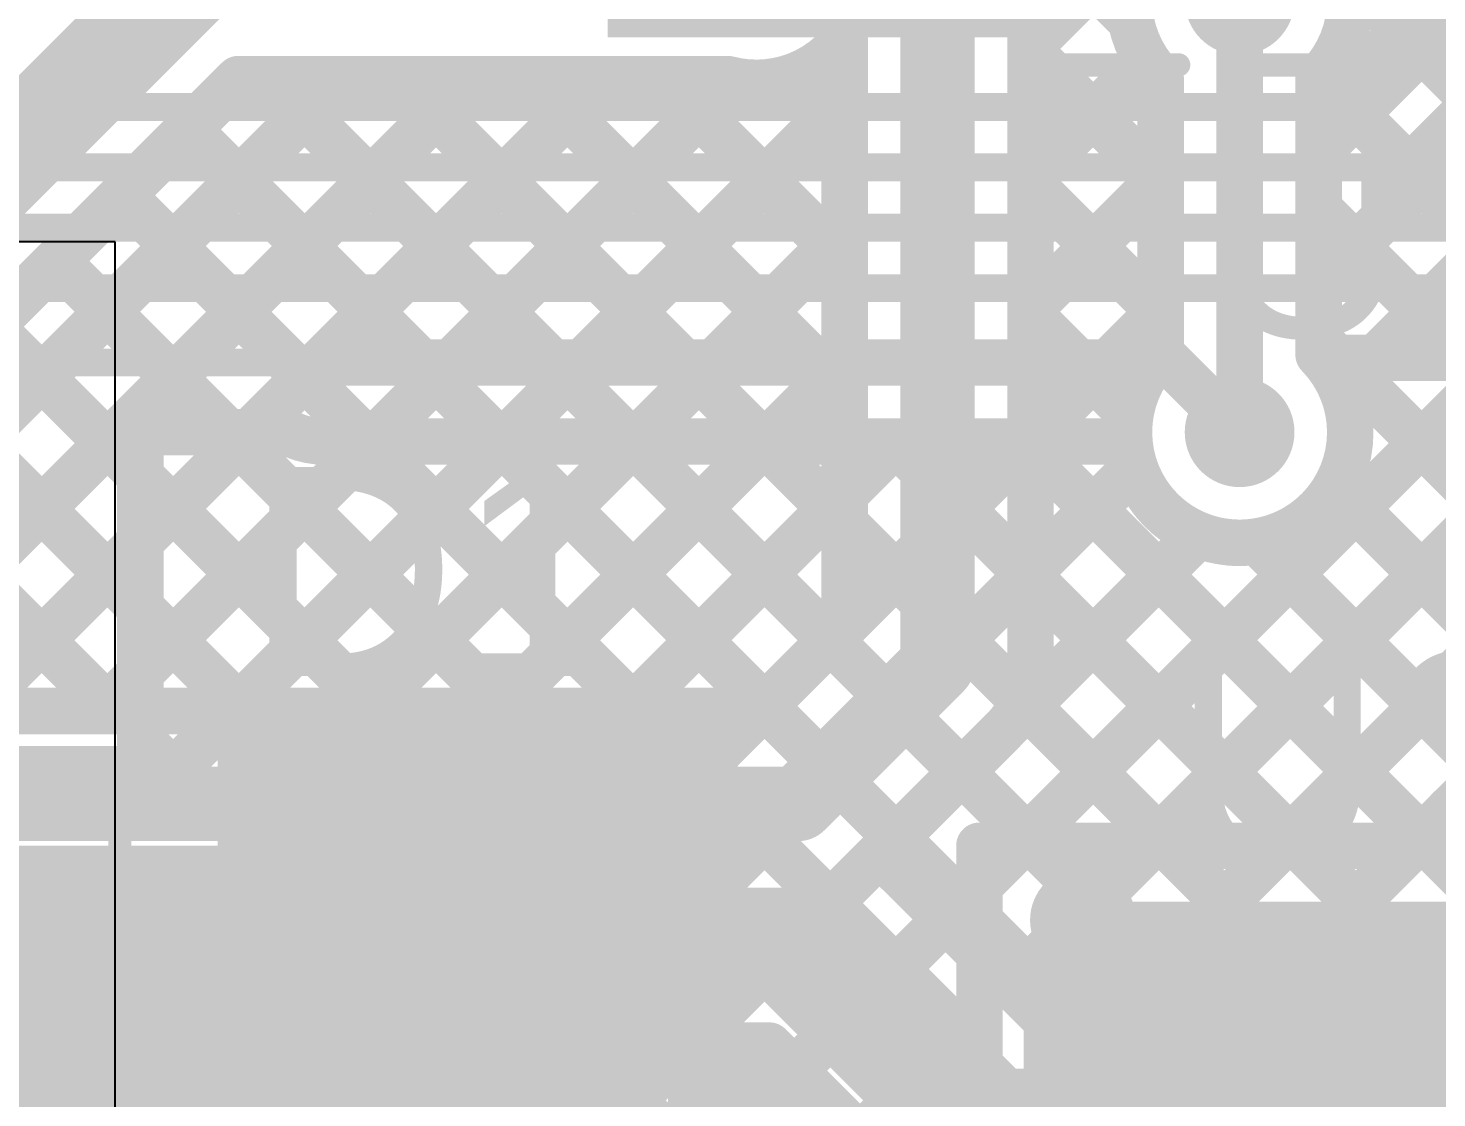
# Model space of a CAD drawing. Header units: millimetres. Extents: x -0.26 to 2.84, y -0.09 to 2.43.
# Drawn here: x 0.8163 to 1.1194, y 1.4018 to 1.632 of the extents above; entities that cross this region are included whole.
import ezdxf

# ---------------------------------------------------------------- set-up
doc = ezdxf.new("R2010")
doc.units = ezdxf.units.MM
doc.header["$MEASUREMENT"] = 0
for name, color, linetype in [('BottomLayer', 5, 'Continuous'), ('TopLayer', 1, 'Continuous'), ('TopOverlay', 2, 'Continuous'), ('TopPaste', 8, 'Continuous'), ('TopSolder', 216, 'Continuous'), ('ViaHoleLayer', 16, 'Continuous')]:
    doc.layers.add(name, color=color, linetype=linetype)
doc.styles.add('Arial', font='', dxfattribs={"height": 0.2})
doc.styles.get('Arial').set_extended_font_data('Arial')

# ---------------------------------------------------------------- blocks, each defined once
blk = doc.blocks.new('SOP_8_208____4')
at = {"layer": 'TopOverlay', "const_width": 0.005}
for points in [[(0.0398, 0.09995), (-0.03894, 0.09995)], [(0.07854, 0.09995), (0.05098, 0.09995)]]:
    blk.add_lwpolyline(points, dxfattribs=at)
at = {"layer": 'TopOverlay', "const_width": 0.0025}
for points in [[(0.03855, 0.09995, 1), (0.04105, 0.09995, 1)], [(0.04973, 0.09995, 1), (0.05223, 0.09995, 1)], [(0.07729, 0.09995, 1), (0.07979, 0.09995, 1)]]:
    blk.add_lwpolyline(points, format="xyb", close=True, dxfattribs=at)
blk = doc.blocks.new('SOIC_8_74')
at = {"layer": 'TopLayer'}
for points in [[(-0.07579, 0.08681), (-0.07579, 0.06319), (-0.13681, 0.06319), (-0.13681, 0.08681)], [(0.13681, 0.08681), (0.13681, 0.06319), (0.07579, 0.06319), (0.07579, 0.08681)], [(-0.07579, 0.03681), (-0.07579, 0.01319), (-0.13681, 0.01319), (-0.13681, 0.03681)], [(0.13681, 0.03681), (0.13681, 0.01319), (0.07579, 0.01319), (0.07579, 0.03681)], [(-0.07579, -0.01319), (-0.07579, -0.03681), (-0.13681, -0.03681), (-0.13681, -0.01319)], [(0.13681, -0.01319), (0.13681, -0.03681), (0.07579, -0.03681), (0.07579, -0.01319)], [(-0.07579, -0.06319), (-0.07579, -0.08681), (-0.13681, -0.08681), (-0.13681, -0.06319)], [(0.13681, -0.06319), (0.13681, -0.08681), (0.07579, -0.08681), (0.07579, -0.06319)]]:
    blk.add_hatch(color=1, dxfattribs=at).paths.add_polyline_path(points)
at = {"layer": 'TopPaste'}
for points in [[(-0.07579, 0.08681), (-0.07579, 0.06319), (-0.13681, 0.06319), (-0.13681, 0.08681)], [(0.13681, 0.08681), (0.13681, 0.06319), (0.07579, 0.06319), (0.07579, 0.08681)], [(-0.07579, 0.03681), (-0.07579, 0.01319), (-0.13681, 0.01319), (-0.13681, 0.03681)], [(0.13681, 0.03681), (0.13681, 0.01319), (0.07579, 0.01319), (0.07579, 0.03681)], [(-0.07579, -0.01319), (-0.07579, -0.03681), (-0.13681, -0.03681), (-0.13681, -0.01319)], [(0.13681, -0.01319), (0.13681, -0.03681), (0.07579, -0.03681), (0.07579, -0.01319)], [(-0.07579, -0.06319), (-0.07579, -0.08681), (-0.13681, -0.08681), (-0.13681, -0.06319)], [(0.13681, -0.06319), (0.13681, -0.08681), (0.07579, -0.08681), (0.07579, -0.06319)]]:
    blk.add_hatch(color=8, dxfattribs=at).paths.add_polyline_path(points)
at = {"layer": 'TopSolder'}
for points in [[(-0.07179, 0.09081), (-0.07179, 0.05919), (-0.14081, 0.05919), (-0.14081, 0.09081)], [(0.14081, 0.09081), (0.14081, 0.05919), (0.07179, 0.05919), (0.07179, 0.09081)], [(-0.07179, 0.04081), (-0.07179, 0.00919), (-0.14081, 0.00919), (-0.14081, 0.04081)], [(0.14081, 0.04081), (0.14081, 0.00919), (0.07179, 0.00919), (0.07179, 0.04081)], [(-0.07179, -0.00919), (-0.07179, -0.04081), (-0.14081, -0.04081), (-0.14081, -0.00919)], [(0.14081, -0.00919), (0.14081, -0.04081), (0.07179, -0.04081), (0.07179, -0.00919)], [(-0.07179, -0.05919), (-0.07179, -0.09081), (-0.14081, -0.09081), (-0.14081, -0.05919)], [(0.14081, -0.05919), (0.14081, -0.09081), (0.07179, -0.09081), (0.07179, -0.05919)]]:
    blk.add_hatch(color=216, dxfattribs=at).paths.add_polyline_path(points)
at = {"layer": 'TopOverlay'}
for points, const_width in [([(-0.1216, 0.1, 1), (-0.1344, 0.1, 1)], 0.01), ([(-0.1369, 0.1, 1), (-0.1319, 0.1, 1)], 0.005), ([(-0.1241, 0.1, 1), (-0.1191, 0.1, 1)], 0.005), ([(-0.07325, 0.099, 1), (-0.07075, 0.099, 1)], 0.0025), ([(0.06475, 0.099, 1), (0.06725, 0.099, 1)], 0.0025), ([(-0.07325, -0.099, 1), (-0.07075, -0.099, 1)], 0.0025), ([(0.06475, -0.099, 1), (0.06725, -0.099, 1)], 0.0025)]:
    blk.add_lwpolyline(points, format="xyb", close=True, dxfattribs=dict(at, const_width=const_width))
at = {"layer": 'TopOverlay', "const_width": 0.005}
for points in [[(-0.072, 0.099), (0.066, 0.099)], [(-0.072, -0.099), (0.066, -0.099)]]:
    blk.add_lwpolyline(points, dxfattribs=at)
blk = doc.blocks.new('SLF12575T_221M1R3_PF_94')
at = {"layer": 'TopOverlay', "const_width": 0.005}
for points in [[(-0.188, 0.19), (-0.188, 0.249)], [(0.217, 0.249), (-0.188, 0.249)]]:
    blk.add_lwpolyline(points, dxfattribs=at)
at = {"layer": 'TopOverlay', "const_width": 0.0025}
blk.add_lwpolyline([(-0.18925, 0.249, 1), (-0.18675, 0.249, 1)], format="xyb", close=True, dxfattribs=at)
blk.add_lwpolyline([(-0.18925, 0.249, 1), (-0.18675, 0.249, 1)], format="xyb", close=True, dxfattribs=at)
blk = doc.blocks.new('SMA_99')
at = {"layer": 'TopLayer'}
for points in [[(-0.12795, 0.03346), (-0.02953, 0.03346), (-0.02953, -0.03346), (-0.12795, -0.03346)], [(0.02953, 0.03346), (0.12795, 0.03346), (0.12795, -0.03346), (0.02953, -0.03346)]]:
    blk.add_hatch(color=1, dxfattribs=at).paths.add_polyline_path(points)
at = {"layer": 'TopOverlay'}
for points in [[(-0.175, -0.05597), (-0.12905, -0.05597), (-0.12905, 0.05598), (-0.175, 0.05598)], [(-0.12992, 0.03638), (-0.1022, 0.03638), (-0.1022, 0.05598), (-0.12992, 0.05598)], [(-0.12992, -0.05598), (-0.1022, -0.05598), (-0.1022, -0.03638), (-0.12992, -0.03638)]]:
    blk.add_hatch(color=2, dxfattribs=at).paths.add_polyline_path(points)
at = {"layer": 'TopPaste'}
for points in [[(-0.12795, 0.03346), (-0.02953, 0.03346), (-0.02953, -0.03346), (-0.12795, -0.03346)], [(0.02953, 0.03346), (0.12795, 0.03346), (0.12795, -0.03346), (0.02953, -0.03346)]]:
    blk.add_hatch(color=8, dxfattribs=at).paths.add_polyline_path(points)
at = {"layer": 'TopSolder'}
for points in [[(-0.13195, 0.03746), (-0.02553, 0.03746), (-0.02553, -0.03746), (-0.13195, -0.03746)], [(0.02553, 0.03746), (0.13195, 0.03746), (0.13195, -0.03746), (0.02553, -0.03746)]]:
    blk.add_hatch(color=216, dxfattribs=at).paths.add_polyline_path(points)
at = {"layer": 'TopOverlay', "const_width": 0.005}
for points in [[(0.08115, 0.05345), (-0.10465, 0.05345)], [(0.08115, 0.03985), (0.08115, 0.05345)], [(0.08115, -0.05345), (0.08115, -0.03985)], [(0.08115, -0.05345), (-0.10465, -0.05345)]]:
    blk.add_lwpolyline(points, dxfattribs=at)
at = {"layer": 'TopOverlay', "const_width": 0.0025}
for points in [[(-0.1059, 0.05345, 1), (-0.1034, 0.05345, 1)], [(0.0799, 0.05345, 1), (0.0824, 0.05345, 1)], [(0.0799, 0.05345, 1), (0.0824, 0.05345, 1)], [(0.0799, 0.03985, 1), (0.0824, 0.03985, 1)], [(0.0799, -0.03985, 1), (0.0824, -0.03985, 1)], [(-0.1059, -0.05345, 1), (-0.1034, -0.05345, 1)], [(0.0799, -0.05345, 1), (0.0824, -0.05345, 1)], [(0.0799, -0.05345, 1), (0.0824, -0.05345, 1)]]:
    blk.add_lwpolyline(points, format="xyb", close=True, dxfattribs=at)

msp = doc.modelspace()

# ---------------------------------------------------------------- hatches: boundary and pattern name
at = {"layer": 'BottomLayer'}
h = msp.add_hatch(color=5, dxfattribs=at)
edge = h.paths.add_edge_path()
edge.add_arc((1.077, 1.638), 0.01181, 0, 360)
h = msp.add_hatch(color=5, dxfattribs=at)
edge = h.paths.add_edge_path()
edge.add_arc((1.077, 1.545), 0.01181, 0, 360)
at = {"layer": 'TopLayer'}
for points in [[(0.941, 1.63), (1.035, 1.63), (1.035, 1.667), (0.941, 1.667)], [(0.616, 1.338), (0.947, 1.338), (0.947, 1.456), (0.616, 1.456)], [(1.033, 1.4), (1.362, 1.4), (1.362, 1.444), (1.033, 1.444)]]:
    msp.add_hatch(color=1, dxfattribs=at).paths.add_polyline_path(points)
h = msp.add_hatch(color=1, dxfattribs=at)
edge = h.paths.add_edge_path()
edge.add_arc((1.077, 1.638), 0.01181, 0, 360)
h = msp.add_hatch(color=1, dxfattribs=at)
edge = h.paths.add_edge_path()
edge.add_arc((1.077, 1.545), 0.01181, 0, 360)
at = {"layer": 'ViaHoleLayer'}
h = msp.add_hatch(color=16, dxfattribs=at)
edge = h.paths.add_edge_path()
edge.add_arc((1.077, 1.545), 0.00591, 0, 360)

# ---------------------------------------------------------------- linework, layer by layer
at = {"layer": 'BottomLayer'}
for points, const_width in [([(1.032, 1.62817), (1.17083, 1.767)], 0.01), ([(1.03107, 1.65603), (1.05362, 1.63348)], 0.01), ([(1.012, 1.495), (1.012, 1.65)], 0.016), ([(0.719, 1.511), (0.852, 1.644)], 0.022), ([(1.032, 1.495), (1.032, 1.65)], 0.01), ([(1.02781, 1.426), (1.246, 1.64418)], 0.01), ([(1.094, 1.60532), (1.13061, 1.64193)], 0.01), ([(1.10017, 1.6435), (1.32367, 1.42)], 0.01), ([(1.077, 1.545), (1.077, 1.638)], 0.01), ([(0.992, 1.50328), (0.992, 1.62965)], 0.01), ([(1.0991, 1.55386), (1.17541, 1.63016)], 0.01), ([(1.032, 1.62682), (1.06, 1.59882)], 0.01), ([(1.01367, 1.44014), (1.19909, 1.62556)], 0.01), ([(1.032, 1.59989), (1.05707, 1.62496)], 0.01), ([(1.094, 1.57704), (1.14189, 1.62493)], 0.01), ([(0.73526, 1.49474), (0.86153, 1.621)], 0.01), ([(0.7474, 1.485), (0.8834, 1.621)], 0.01), ([(0.77569, 1.485), (0.91169, 1.621)], 0.01), ([(0.80397, 1.485), (0.93997, 1.621)], 0.01), ([(0.83226, 1.485), (0.96798, 1.62072)], 0.01), ([(0.86153, 1.621), (0.96684, 1.621)], 0.01), ([(0.86811, 1.621), (0.98891, 1.5002)], 0.01), ([(0.8964, 1.621), (0.992, 1.5254)], 0.01), ([(0.92468, 1.621), (0.992, 1.55368)], 0.01), ([(0.95296, 1.621), (0.992, 1.58196)], 0.01), ([(0.98076, 1.62149), (0.992, 1.61025)], 0.01), ([(1.06, 1.56167), (1.06, 1.62133)], 0.01), ([(1.094, 1.56167), (1.094, 1.62133)], 0.01), ([(1.09403, 1.62136), (1.29539, 1.42)], 0.01), ([(0.86054, 1.485), (0.992, 1.61646)], 0.01), ([(1.0501, 1.42), (1.246, 1.6159)], 0.01), ([(0.85068, 1.61015), (0.97477, 1.48606)], 0.01), ([(1.032, 1.57161), (1.06, 1.59961)], 0.01), ([(0.83653, 1.59601), (0.94754, 1.485)], 0.01), ([(1.032, 1.59853), (1.06, 1.57053)], 0.01), ([(1.094, 1.5931), (1.2671, 1.42)], 0.01), ([(0.88883, 1.485), (0.992, 1.58817)], 0.01), ([(1.07838, 1.42), (1.246, 1.58762)], 0.01), ([(0.82239, 1.58187), (0.91926, 1.485)], 0.01), ([(1.032, 1.54332), (1.06, 1.57132)], 0.01), ([(1.032, 1.57025), (1.05349, 1.54876)], 0.01), ([(0.80825, 1.56772), (0.89097, 1.485)], 0.01), ([(1.094, 1.56482), (1.23882, 1.42)], 0.01), ([(0.91711, 1.485), (0.992, 1.55989)], 0.01), ([(1.10667, 1.42), (1.246, 1.55933)], 0.01), ([(0.79411, 1.55358), (0.86269, 1.485)], 0.01), ([(1.032, 1.54196), (1.15396, 1.42)], 0.01), ([(0.77997, 1.53944), (0.8344, 1.485)], 0.01), ([(1.032, 1.51504), (1.05442, 1.53745)], 0.01), ([(1.09755, 1.53298), (1.21053, 1.42)], 0.01), ([(0.94539, 1.485), (0.992, 1.53161)], 0.01), ([(1.02684, 1.4816), (1.06814, 1.5229)], 0.01), ([(1.08076, 1.52149), (1.18225, 1.42)], 0.01), ([(1.032, 1.51368), (1.12568, 1.42)], 0.01), ([(0.97368, 1.485), (0.992, 1.50332)], 0.01), ([(0.97372, 1.485), (0.992, 1.50328)], 0.01), ([(0.982, 1.465), (1.012, 1.495)], 0.016), ([(1.03035, 1.48705), (1.09739, 1.42)], 0.01), ([(0.29237, 1.485), (0.97372, 1.485)], 0.01), ([(0.99942, 1.45414), (1.02611, 1.48083)], 0.01), ([(1.0172, 1.47191), (1.06911, 1.42)], 0.01), ([(0.29237, 1.465), (0.982, 1.465)], 0.016), ([(1.00306, 1.45777), (1.04083, 1.42)], 0.01), ([(1.00154, 1.45226), (1.03381, 1.42)], 0.01), ([(0.314, 1.436), (0.98528, 1.436)], 0.022), ([(0.98528, 1.436), (1.02428, 1.397)], 0.022), ([(1.03381, 1.42), (1.73784, 1.42)], 0.01), ([(0.314, 1.413), (0.97575, 1.413)], 0.01), ([(0.75083, 1.347), (0.81683, 1.413)], 0.01), ([(0.77911, 1.347), (0.84511, 1.413)], 0.01), ([(0.80739, 1.347), (0.87339, 1.413)], 0.01), ([(0.82155, 1.413), (0.88755, 1.347)], 0.01), ([(0.83568, 1.347), (0.90168, 1.413)], 0.01), ([(0.84984, 1.413), (0.91584, 1.347)], 0.01), ([(0.86396, 1.347), (0.92996, 1.413)], 0.01), ([(0.87812, 1.413), (0.94412, 1.347)], 0.01), ([(0.89225, 1.347), (0.95825, 1.413)], 0.01), ([(0.9064, 1.413), (0.9724, 1.347)], 0.01), ([(0.93469, 1.413), (1.00069, 1.347)], 0.01), ([(0.96297, 1.413), (1.02897, 1.347)], 0.01), ([(0.97575, 1.413), (1.00802, 1.38074)], 0.01), ([(0.92053, 1.347), (0.98114, 1.40761)], 0.01), ([(1.02428, 1.397), (1.744, 1.397)], 0.022)]:
    msp.add_lwpolyline(points, dxfattribs=dict(at, const_width=const_width))
at = {"layer": 'BottomLayer', "const_width": 0.01}
for points in [[(1.06, 1.62133, -1.488751), (1.10081, 1.638)], [(1.10081, 1.638, -0.196384), (1.094, 1.62133)], [(0.992, 1.62965, -0.305405), (0.96684, 1.621)], [(1.10081, 1.545, -1.488751), (1.06, 1.56167)], [(1.094, 1.56167, -0.196384), (1.10081, 1.545)], [(1.032, 1.495, -0.199496), (1.02611, 1.48083)], [(1.032, 1.495, -0.198912), (1.02614, 1.48086)]]:
    msp.add_lwpolyline(points, format="xyb", dxfattribs=at)
at = {"layer": 'BottomLayer'}
for points, const_width in [([(1.05112, 1.63348, 1), (1.05612, 1.63348, 1)], 0.005), ([(0.9895, 1.62965, 1), (0.9945, 1.62965, 1)], 0.005), ([(0.9895, 1.62965, 1), (0.9945, 1.62965, 1)], 0.005), ([(1.0295, 1.62817, 1), (1.0345, 1.62817, 1)], 0.005), ([(1.0295, 1.62682, 1), (1.0345, 1.62682, 1)], 0.005), ([(1.05457, 1.62496, 1), (1.05957, 1.62496, 1)], 0.005), ([(0.85903, 1.621, 1), (0.86403, 1.621, 1)], 0.005), ([(0.85903, 1.621, 1), (0.86403, 1.621, 1)], 0.005), ([(0.86561, 1.621, 1), (0.87061, 1.621, 1)], 0.005), ([(0.8809, 1.621, 1), (0.8859, 1.621, 1)], 0.005), ([(0.89389, 1.621, 1), (0.89889, 1.621, 1)], 0.005), ([(0.90919, 1.621, 1), (0.91419, 1.621, 1)], 0.005), ([(0.92218, 1.621, 1), (0.92718, 1.621, 1)], 0.005), ([(0.93747, 1.621, 1), (0.94247, 1.621, 1)], 0.005), ([(0.95046, 1.621, 1), (0.95546, 1.621, 1)], 0.005), ([(0.96434, 1.621, 1), (0.96934, 1.621, 1)], 0.005), ([(0.96434, 1.621, 1), (0.96934, 1.621, 1)], 0.005), ([(0.96548, 1.62072, 1), (0.97048, 1.62072, 1)], 0.005), ([(0.97826, 1.62149, 1), (0.98326, 1.62149, 1)], 0.005), ([(1.0575, 1.62133, 1), (1.0625, 1.62133, 1)], 0.005), ([(1.0575, 1.62133, 1), (1.0625, 1.62133, 1)], 0.005), ([(1.0915, 1.62133, 1), (1.0965, 1.62133, 1)], 0.005), ([(1.0915, 1.62133, 1), (1.0965, 1.62133, 1)], 0.005), ([(1.09153, 1.62136, 1), (1.09653, 1.62136, 1)], 0.005), ([(0.9895, 1.61646, 1), (0.9945, 1.61646, 1)], 0.005), ([(0.84818, 1.61015, 1), (0.85318, 1.61015, 1)], 0.005), ([(0.9895, 1.61025, 1), (0.9945, 1.61025, 1)], 0.005), ([(1.0915, 1.60532, 1), (1.0965, 1.60532, 1)], 0.005), ([(1.0295, 1.59989, 1), (1.0345, 1.59989, 1)], 0.005), ([(1.0575, 1.59961, 1), (1.0625, 1.59961, 1)], 0.005), ([(1.0575, 1.59882, 1), (1.0625, 1.59882, 1)], 0.005), ([(0.83403, 1.59601, 1), (0.83903, 1.59601, 1)], 0.005), ([(1.0295, 1.59853, 1), (1.0345, 1.59853, 1)], 0.005), ([(1.0915, 1.5931, 1), (1.0965, 1.5931, 1)], 0.005), ([(0.9895, 1.58817, 1), (0.9945, 1.58817, 1)], 0.005), ([(0.81989, 1.58187, 1), (0.82489, 1.58187, 1)], 0.005), ([(0.9895, 1.58196, 1), (0.9945, 1.58196, 1)], 0.005), ([(1.0915, 1.57704, 1), (1.0965, 1.57704, 1)], 0.005), ([(1.0295, 1.57161, 1), (1.0345, 1.57161, 1)], 0.005), ([(1.0295, 1.57025, 1), (1.0345, 1.57025, 1)], 0.005), ([(1.0575, 1.57132, 1), (1.0625, 1.57132, 1)], 0.005), ([(1.0575, 1.57053, 1), (1.0625, 1.57053, 1)], 0.005), ([(1.0915, 1.56482, 1), (1.0965, 1.56482, 1)], 0.005), ([(0.9895, 1.55989, 1), (0.9945, 1.55989, 1)], 0.005), ([(1.0575, 1.56167, 1), (1.0625, 1.56167, 1)], 0.005), ([(1.0575, 1.56167, 1), (1.0625, 1.56167, 1)], 0.005), ([(1.0915, 1.56167, 1), (1.0965, 1.56167, 1)], 0.005), ([(1.0915, 1.56167, 1), (1.0965, 1.56167, 1)], 0.005), ([(0.9895, 1.55368, 1), (0.9945, 1.55368, 1)], 0.005), ([(1.0966, 1.55386, 1), (1.1016, 1.55386, 1)], 0.005), ([(1.05099, 1.54876, 1), (1.05599, 1.54876, 1)], 0.005), ([(1.0745, 1.545, 1), (1.0795, 1.545, 1)], 0.005), ([(1.09831, 1.545, 1), (1.10331, 1.545, 1)], 0.005), ([(1.09831, 1.545, 1), (1.10331, 1.545, 1)], 0.005), ([(1.0295, 1.54332, 1), (1.0345, 1.54332, 1)], 0.005), ([(1.0295, 1.54196, 1), (1.0345, 1.54196, 1)], 0.005), ([(1.05192, 1.53745, 1), (1.05692, 1.53745, 1)], 0.005), ([(1.09505, 1.53298, 1), (1.10005, 1.53298, 1)], 0.005), ([(0.9895, 1.53161, 1), (0.9945, 1.53161, 1)], 0.005), ([(0.9895, 1.5254, 1), (0.9945, 1.5254, 1)], 0.005), ([(1.06564, 1.5229, 1), (1.07064, 1.5229, 1)], 0.005), ([(1.07826, 1.52149, 1), (1.08326, 1.52149, 1)], 0.005), ([(1.0295, 1.51504, 1), (1.0345, 1.51504, 1)], 0.005), ([(1.0295, 1.51368, 1), (1.0345, 1.51368, 1)], 0.005), ([(0.9895, 1.50332, 1), (0.9945, 1.50332, 1)], 0.005), ([(0.9895, 1.50328, 1), (0.9945, 1.50328, 1)], 0.005), ([(0.9895, 1.50328, 1), (0.9945, 1.50328, 1)], 0.005), ([(0.98641, 1.5002, 1), (0.99141, 1.5002, 1)], 0.005), ([(1.008, 1.495, 1), (1.016, 1.495, 1)], 0.008), ([(1.008, 1.495, 1), (1.016, 1.495, 1)], 0.008), ([(1.0295, 1.495, 1), (1.0345, 1.495, 1)], 0.005), ([(1.0295, 1.495, 1), (1.0345, 1.495, 1)], 0.005), ([(1.0295, 1.495, 1), (1.0345, 1.495, 1)], 0.005), ([(1.02785, 1.48705, 1), (1.03285, 1.48705, 1)], 0.005), ([(0.82976, 1.485, 1), (0.83476, 1.485, 1)], 0.005), ([(0.8319, 1.485, 1), (0.8369, 1.485, 1)], 0.005), ([(0.85804, 1.485, 1), (0.86304, 1.485, 1)], 0.005), ([(0.86019, 1.485, 1), (0.86519, 1.485, 1)], 0.005), ([(0.88633, 1.485, 1), (0.89133, 1.485, 1)], 0.005), ([(0.88847, 1.485, 1), (0.89347, 1.485, 1)], 0.005), ([(0.91461, 1.485, 1), (0.91961, 1.485, 1)], 0.005), ([(0.91676, 1.485, 1), (0.92176, 1.485, 1)], 0.005), ([(0.94289, 1.485, 1), (0.94789, 1.485, 1)], 0.005), ([(0.94504, 1.485, 1), (0.95004, 1.485, 1)], 0.005), ([(0.97118, 1.485, 1), (0.97618, 1.485, 1)], 0.005), ([(0.97122, 1.485, 1), (0.97622, 1.485, 1)], 0.005), ([(0.97122, 1.485, 1), (0.97622, 1.485, 1)], 0.005), ([(0.97227, 1.48606, 1), (0.97727, 1.48606, 1)], 0.005), ([(1.02361, 1.48083, 1), (1.02861, 1.48083, 1)], 0.005), ([(1.02361, 1.48083, 1), (1.02861, 1.48083, 1)], 0.005), ([(1.02364, 1.48086, 1), (1.02864, 1.48086, 1)], 0.005), ([(1.02434, 1.4816, 1), (1.02934, 1.4816, 1)], 0.005), ([(1.0147, 1.47191, 1), (1.0197, 1.47191, 1)], 0.005), ([(0.978, 1.465, 1), (0.986, 1.465, 1)], 0.008), ([(0.978, 1.465, 1), (0.986, 1.465, 1)], 0.008), ([(1.00056, 1.45777, 1), (1.00556, 1.45777, 1)], 0.005), ([(0.99692, 1.45414, 1), (1.00192, 1.45414, 1)], 0.005), ([(0.99904, 1.45226, 1), (1.00404, 1.45226, 1)], 0.005), ([(0.97978, 1.436, 1), (0.99078, 1.436, 1)], 0.011), ([(0.97978, 1.436, 1), (0.99078, 1.436, 1)], 0.011), ([(1.01117, 1.44014, 1), (1.01617, 1.44014, 1)], 0.005), ([(1.02531, 1.426, 1), (1.03031, 1.426, 1)], 0.005), ([(1.03131, 1.42, 1), (1.03631, 1.42, 1)], 0.005), ([(1.03131, 1.42, 1), (1.03631, 1.42, 1)], 0.005), ([(1.03833, 1.42, 1), (1.04333, 1.42, 1)], 0.005), ([(1.0476, 1.42, 1), (1.0526, 1.42, 1)], 0.005), ([(1.06661, 1.42, 1), (1.07161, 1.42, 1)], 0.005), ([(1.07588, 1.42, 1), (1.08088, 1.42, 1)], 0.005), ([(1.09489, 1.42, 1), (1.0999, 1.42, 1)], 0.005), ([(1.10417, 1.42, 1), (1.10917, 1.42, 1)], 0.005), ([(0.81433, 1.413, 1), (0.81933, 1.413, 1)], 0.005), ([(0.81905, 1.413, 1), (0.82405, 1.413, 1)], 0.005), ([(0.84261, 1.413, 1), (0.84761, 1.413, 1)], 0.005), ([(0.84734, 1.413, 1), (0.85234, 1.413, 1)], 0.005), ([(0.87089, 1.413, 1), (0.87589, 1.413, 1)], 0.005), ([(0.87562, 1.413, 1), (0.88062, 1.413, 1)], 0.005), ([(0.89918, 1.413, 1), (0.90418, 1.413, 1)], 0.005), ([(0.9039, 1.413, 1), (0.9089, 1.413, 1)], 0.005), ([(0.92746, 1.413, 1), (0.93246, 1.413, 1)], 0.005), ([(0.93219, 1.413, 1), (0.93719, 1.413, 1)], 0.005), ([(0.95575, 1.413, 1), (0.96075, 1.413, 1)], 0.005), ([(0.96047, 1.413, 1), (0.96547, 1.413, 1)], 0.005), ([(0.97325, 1.413, 1), (0.97825, 1.413, 1)], 0.005), ([(0.97325, 1.413, 1), (0.97825, 1.413, 1)], 0.005), ([(0.97864, 1.40761, 1), (0.98364, 1.40761, 1)], 0.005), ([(1.01878, 1.397, 1), (1.02978, 1.397, 1)], 0.011), ([(1.01878, 1.397, 1), (1.02978, 1.397, 1)], 0.011)]:
    msp.add_lwpolyline(points, format="xyb", close=True, dxfattribs=dict(at, const_width=const_width))
at = {"layer": 'TopLayer'}
for p, q in [((0.835, 1.586), (0.332, 1.586)), ((0.835, 1.016), (0.835, 1.586))]:
    msp.add_line(p, q, dxfattribs=at)
for points, const_width in [([(1.093, 1.615), (1.15417, 1.67617)], 0.006), ([(1.11085, 1.602), (1.15417, 1.64533)], 0.006), ([(0.80473, 1.615), (1.093, 1.615)], 0.006), ([(0.79935, 1.602), (1.11085, 1.602)], 0.006), ([(0.79396, 1.589), (1.153, 1.589)], 0.006), ([(0.78858, 1.576), (1.279, 1.576)], 0.006), ([(0.88, 1.56), (1.062, 1.56)], 0.01), ([(1.02953, 1.456), (1.13453, 1.561)], 0.01), ([(1.05782, 1.456), (1.16282, 1.561)], 0.01), ([(1.062, 1.56), (1.077, 1.545)], 0.01), ([(1.0861, 1.456), (1.1911, 1.561)], 0.01), ([(1.09463, 1.561), (1.27279, 1.561)], 0.01), ([(1.09782, 1.561), (1.20282, 1.456)], 0.01), ([(1.0991, 1.55386), (1.10625, 1.561)], 0.01), ([(1.11438, 1.456), (1.21938, 1.561)], 0.01), ([(0.782, 1.56), (0.88, 1.56)], 0.006), ([(0.84041, 1.545), (0.872, 1.545)], 0.01), ([(0.84041, 1.52144), (0.86397, 1.545)], 0.01), ([(0.84041, 1.468), (0.84041, 1.545)], 0.01), ([(0.85926, 1.545), (0.93626, 1.468)], 0.01), ([(0.84041, 1.49315), (0.89026, 1.543)], 0.01), ([(0.84354, 1.468), (0.91854, 1.543)], 0.01), ([(0.87183, 1.468), (0.94683, 1.543)], 0.01), ([(0.88, 1.543), (1.05327, 1.543)], 0.01), ([(0.88954, 1.543), (1.021, 1.41154)], 0.01), ([(0.90011, 1.468), (0.97511, 1.543)], 0.01), ([(0.91783, 1.543), (1.021, 1.43983)], 0.01), ([(0.92839, 1.468), (1.00339, 1.543)], 0.01), ([(0.94611, 1.543), (1.03311, 1.456)], 0.01), ([(0.95668, 1.468), (1.03168, 1.543)], 0.01), ([(0.9744, 1.543), (1.0614, 1.456)], 0.01), ([(1.00268, 1.543), (1.08968, 1.456)], 0.01), ([(1.03096, 1.543), (1.11796, 1.456)], 0.01), ([(0.84041, 1.53556), (0.90797, 1.468)], 0.01), ([(0.959, 1.44204), (1.05442, 1.53745)], 0.01), ([(1.09755, 1.53298), (1.17453, 1.456)], 0.01), ([(0.959, 1.41375), (1.06814, 1.5229)], 0.01), ([(1.08076, 1.52149), (1.14625, 1.456)], 0.01), ([(0.84041, 1.50728), (0.87969, 1.468)], 0.01), ([(0.84041, 1.47899), (0.8514, 1.468)], 0.01), ([(0.84041, 1.468), (0.959, 1.468)], 0.01), ([(0.959, 1.388), (0.959, 1.468)], 0.01), ([(1.021, 1.456), (1.228, 1.456)], 0.01), ([(1.021, 1.388), (1.021, 1.456)], 0.01), ([(0.96153, 1.388), (1.021, 1.44747)], 0.01), ([(0.959, 1.44526), (1.01626, 1.388)], 0.01), ([(0.959, 1.41697), (0.98797, 1.388)], 0.01), ([(0.98982, 1.388), (1.021, 1.41918)], 0.01)]:
    msp.add_lwpolyline(points, dxfattribs=dict(at, const_width=const_width))
for points, const_width in [([(1.0915, 1.615, 1), (1.0945, 1.615, 1)], 0.003), ([(1.0915, 1.615, 1), (1.0945, 1.615, 1)], 0.003), ([(1.10935, 1.602, 1), (1.11235, 1.602, 1)], 0.003), ([(1.10935, 1.602, 1), (1.11235, 1.602, 1)], 0.003), ([(0.8775, 1.56, 1), (0.8825, 1.56, 1)], 0.005), ([(1.0595, 1.56, 1), (1.0645, 1.56, 1)], 0.005), ([(1.0595, 1.56, 1), (1.0645, 1.56, 1)], 0.005), ([(1.09213, 1.561, 1), (1.09713, 1.561, 1)], 0.005), ([(1.09213, 1.561, 1), (1.09713, 1.561, 1)], 0.005), ([(1.09532, 1.561, 1), (1.10032, 1.561, 1)], 0.005), ([(1.10375, 1.561, 1), (1.10875, 1.561, 1)], 0.005), ([(0.8785, 1.56, 1), (0.8815, 1.56, 1)], 0.003), ([(1.0966, 1.55386, 1), (1.1016, 1.55386, 1)], 0.005), ([(0.83791, 1.545, 1), (0.84291, 1.545, 1)], 0.005), ([(0.83791, 1.545, 1), (0.84291, 1.545, 1)], 0.005), ([(0.85676, 1.545, 1), (0.86176, 1.545, 1)], 0.005), ([(0.86147, 1.545, 1), (0.86647, 1.545, 1)], 0.005), ([(0.8695, 1.545, 1), (0.8745, 1.545, 1)], 0.005), ([(0.8695, 1.545, 1), (0.8745, 1.545, 1)], 0.005), ([(1.0745, 1.545, 1), (1.0795, 1.545, 1)], 0.005), ([(1.09831, 1.545, 1), (1.10331, 1.545, 1)], 0.005), ([(1.09831, 1.545, 1), (1.10331, 1.545, 1)], 0.005), ([(0.8775, 1.543, 1), (0.8825, 1.543, 1)], 0.005), ([(0.8775, 1.543, 1), (0.8825, 1.543, 1)], 0.005), ([(0.88704, 1.543, 1), (0.89204, 1.543, 1)], 0.005), ([(0.88776, 1.543, 1), (0.89276, 1.543, 1)], 0.005), ([(0.91533, 1.543, 1), (0.92033, 1.543, 1)], 0.005), ([(0.91604, 1.543, 1), (0.92104, 1.543, 1)], 0.005), ([(0.94361, 1.543, 1), (0.94861, 1.543, 1)], 0.005), ([(0.94433, 1.543, 1), (0.94933, 1.543, 1)], 0.005), ([(0.97189, 1.543, 1), (0.97689, 1.543, 1)], 0.005), ([(0.97261, 1.543, 1), (0.97761, 1.543, 1)], 0.005), ([(1.00018, 1.543, 1), (1.00518, 1.543, 1)], 0.005), ([(1.00089, 1.543, 1), (1.00589, 1.543, 1)], 0.005), ([(1.02846, 1.543, 1), (1.03346, 1.543, 1)], 0.005), ([(1.02918, 1.543, 1), (1.03418, 1.543, 1)], 0.005), ([(1.05077, 1.543, 1), (1.05577, 1.543, 1)], 0.005), ([(1.05077, 1.543, 1), (1.05577, 1.543, 1)], 0.005), ([(0.83791, 1.53556, 1), (0.84291, 1.53556, 1)], 0.005), ([(1.05192, 1.53745, 1), (1.05692, 1.53745, 1)], 0.005), ([(1.09505, 1.53298, 1), (1.10005, 1.53298, 1)], 0.005), ([(0.83791, 1.52144, 1), (0.84291, 1.52144, 1)], 0.005), ([(1.06564, 1.5229, 1), (1.07064, 1.5229, 1)], 0.005), ([(1.07826, 1.52149, 1), (1.08326, 1.52149, 1)], 0.005), ([(0.83791, 1.50728, 1), (0.84291, 1.50728, 1)], 0.005), ([(0.83791, 1.49315, 1), (0.84291, 1.49315, 1)], 0.005), ([(0.83791, 1.47899, 1), (0.84291, 1.47899, 1)], 0.005), ([(0.83791, 1.468, 1), (0.84291, 1.468, 1)], 0.005), ([(0.83791, 1.468, 1), (0.84291, 1.468, 1)], 0.005), ([(0.84104, 1.468, 1), (0.84604, 1.468, 1)], 0.005), ([(0.8489, 1.468, 1), (0.8539, 1.468, 1)], 0.005), ([(0.86933, 1.468, 1), (0.87433, 1.468, 1)], 0.005), ([(0.87719, 1.468, 1), (0.88219, 1.468, 1)], 0.005), ([(0.89761, 1.468, 1), (0.90261, 1.468, 1)], 0.005), ([(0.90547, 1.468, 1), (0.91047, 1.468, 1)], 0.005), ([(0.92589, 1.468, 1), (0.93089, 1.468, 1)], 0.005), ([(0.93376, 1.468, 1), (0.93876, 1.468, 1)], 0.005), ([(0.95418, 1.468, 1), (0.95918, 1.468, 1)], 0.005), ([(0.9565, 1.468, 1), (0.9615, 1.468, 1)], 0.005), ([(0.9565, 1.468, 1), (0.9615, 1.468, 1)], 0.005), ([(1.0185, 1.456, 1), (1.0235, 1.456, 1)], 0.005), ([(1.0185, 1.456, 1), (1.0235, 1.456, 1)], 0.005), ([(1.02703, 1.456, 1), (1.03203, 1.456, 1)], 0.005), ([(1.03061, 1.456, 1), (1.03561, 1.456, 1)], 0.005), ([(1.05532, 1.456, 1), (1.06032, 1.456, 1)], 0.005), ([(1.05889, 1.456, 1), (1.0639, 1.456, 1)], 0.005), ([(1.0836, 1.456, 1), (1.0886, 1.456, 1)], 0.005), ([(1.08718, 1.456, 1), (1.09218, 1.456, 1)], 0.005), ([(1.11188, 1.456, 1), (1.11688, 1.456, 1)], 0.005), ([(1.11546, 1.456, 1), (1.12046, 1.456, 1)], 0.005), ([(1.0185, 1.44747, 1), (1.0235, 1.44747, 1)], 0.005), ([(0.9565, 1.44526, 1), (0.9615, 1.44526, 1)], 0.005), ([(0.9565, 1.44204, 1), (0.9615, 1.44204, 1)], 0.005), ([(1.0185, 1.43983, 1), (1.0235, 1.43983, 1)], 0.005), ([(0.9565, 1.41697, 1), (0.9615, 1.41697, 1)], 0.005), ([(1.0185, 1.41918, 1), (1.0235, 1.41918, 1)], 0.005), ([(0.9565, 1.41375, 1), (0.9615, 1.41375, 1)], 0.005), ([(1.0185, 1.41154, 1), (1.0235, 1.41154, 1)], 0.005)]:
    msp.add_lwpolyline(points, format="xyb", close=True, dxfattribs=dict(at, const_width=const_width))
at = {"layer": 'TopLayer', "const_width": 0.01}
for points in [[(1.09463, 1.561, -0.186325), (1.10081, 1.545)], [(0.88, 1.543, -0.123106), (0.872, 1.545)], [(1.10081, 1.545, -0.958813), (1.05327, 1.543)]]:
    msp.add_lwpolyline(points, format="xyb", dxfattribs=at)

# ---------------------------------------------------------------- block references
for name, p, rotation in [('SOP_8_208____4', (1.11487, 1.724), 180), ('SLF12575T_221M1R3_PF_94', (0.587, 1.287), 270), ('SMA_99', (0.913, 1.31), 270)]:
    msp.add_blockref(name, p, dxfattribs=dict(rotation=rotation))
msp.add_blockref('SOIC_8_74', (1.1713, 1.34))

# ---------------------------------------------------------------- texts
at = {"layer": 'TopOverlay', "style": 'Arial'}
for s, p in [('U7', (1.06851, 1.56551)), ('D1', (0.86301, 1.49251)), ('U2', (1.06251, 1.45251))]:
    msp.add_text(s, height=0.045, dxfattribs=at).set_placement(p)

doc.saveas('drawing.dxf')
